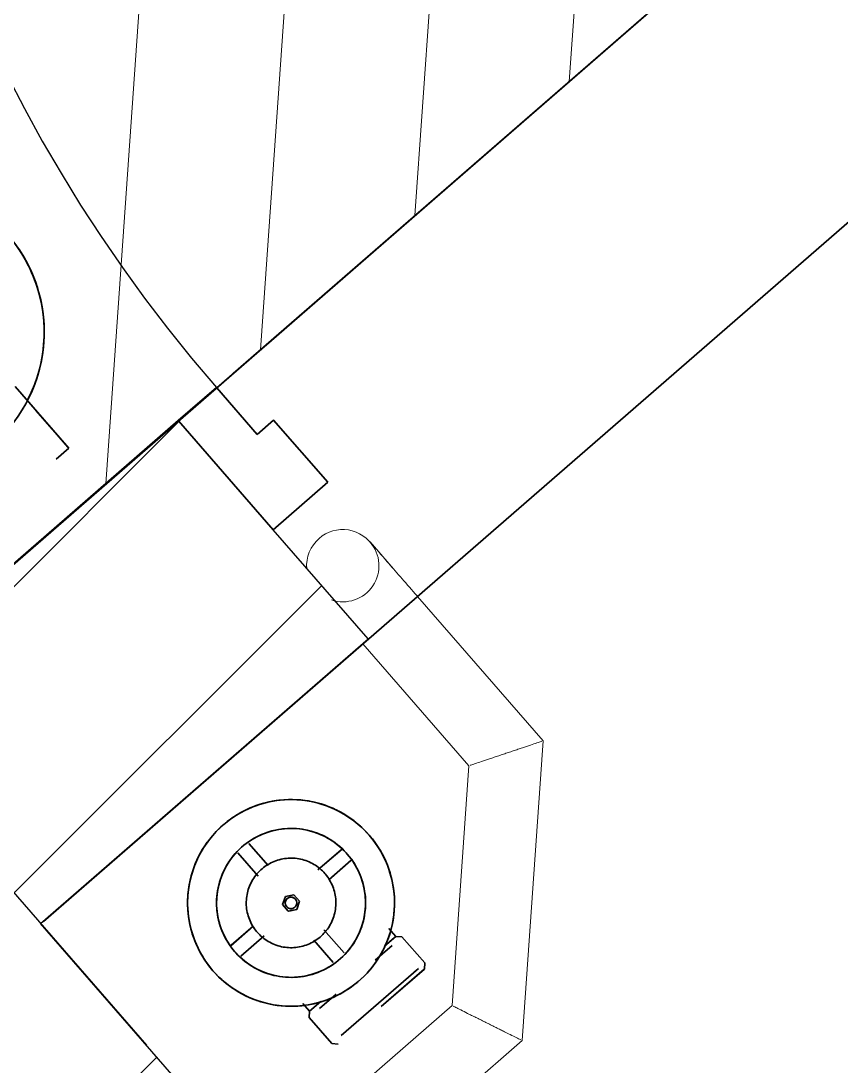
# Model space of a CAD drawing. Header units: millimetres. Extents: x -25371 to 2282244, y -90657 to 147824.
# Drawn here: x 1503965 to 1504532, y -5072 to -4349 of the extents above; entities that cross this region are included whole.
import ezdxf
from ezdxf.enums import TextEntityAlignment as Align

# ---------------------------------------------------------------- set-up
doc = ezdxf.new("R2010")
doc.units = ezdxf.units.MM
doc.linetypes.add('CENTER', pattern=[50.800000000000004, 31.75, -6.35, 6.35, -6.35])
doc.linetypes.add('TA_GL_000.90000', pattern=[2.475, 0.9, -0.225, 0.225, -0.225, 0.9])
for name, color, linetype in [('000 - 0_SYM_DWG_GRIDLINE_MAIN_COLOR_251', 7, 'Continuous'), ('000 - 0_SYM_DWG_SLOPE-SYM_TEXT_COLOR_3', 7, 'Continuous'), ('000 - EXISTING_BUILDING_MAIN_COLOR_1', 7, 'Continuous'), ('000 - EXISTING_BUILDING_MAIN_COLOR_251', 7, 'Continuous'), ('000 - GRID', 7, 'CENTER')]:
    doc.layers.add(name, color=color, linetype=linetype)
doc.styles.add('Arial', font='arial.ttf', dxfattribs={"height": 299.9999999999999})
doc.styles.add('TA', font='', dxfattribs={"height": 4.5})
doc.styles.get('TA').set_extended_font_data('Cordia New')
pattern_1 = [(45, (-24258.21549769182, 8816.585454047003), (-106.0660171779821, 106.0660171779821), [])]

# ---------------------------------------------------------------- blocks, each defined once
blk = doc.blocks.new('*U330')
at = {"layer": '000 - 0_SYM_DWG_GRIDLINE_MAIN_COLOR_251', "color": 7, "linetype": 'ByBlock', "ltscale": 5}
blk.add_line((2.000000000000002, 0), (-362.7075321066233, 2.063250264905166e-13), dxfattribs=at)
at = {"color": 7, "style": 'TA', "flags": 1}
blk.add_attdef('LOCATION', (5.999999999999999, -6.000000000000001), '', height=4.5, rotation=270, dxfattribs=at)
at = {"layer": '000 - 0_SYM_DWG_SLOPE-SYM_TEXT_COLOR_3', "color": 7, "style": 'Arial'}
blk.add_attdef('GRID-HEAD', text='', height=4.000000000000002, rotation=270.0000000000003, dxfattribs=at).set_placement((21.73607246799649, -9.050693130819698e-14), align=Align.MIDDLE_CENTER)
blk = doc.blocks.new('C-1-VS01_REV00_20260615-121114_LOPF_DIMS')
at = {"layer": '000 - GRID', "color": 7, "linetype": 'TA_GL_000.90000', "xscale": 75, "yscale": 75, "zscale": 75, "rotation": 131.0000000000055}
blk.add_blockref('*U330', (-30805.43464450678, 14598.27990286892), dxfattribs=at)
blk = doc.blocks.new('DPA_DR-SG-SW2 - D5_1100x2150 mm PB-5440788-2505-01 EGRESS LEVEL PLAN')
at = {"layer": '000 - EXISTING_BUILDING_MAIN_COLOR_251', "color": 7}
for p, q in [((-515.0000000000013, 106.3499999999999), (-550.0000000000022, 106.3499999999999)), ((-550.0000000000022, 106.0220945634552), (-550.0000000000022, 6.350000000001602)), ((-515.0000000000015, 63.34999999999819), (-515.0000000000013, 106.0220945634552)), ((-500.0000000000014, 63.34999999999819), (-515.0000000000015, 63.34999999999819)), ((-500.0000000000014, 6.350000000001604), (-500.0000000000014, 63.34999999999819)), ((-550.0000000000022, 6.350000000001604), (-500.0000000000014, 6.350000000001604))]:
    blk.add_line(p, q, dxfattribs=at)
at = {"layer": '000 - EXISTING_BUILDING_MAIN_COLOR_251', "color": 7, "lineweight": 35}
for p, q in [((-550.0000000000022, 106.3499999999999), (-515.0000000000014, 106.3499999999999)), ((-550.0000000000022, 6.350000000001602), (-550.0000000000022, 106.0220945634552)), ((-515.0000000000015, 106.0220945634552), (-515.0000000000015, 63.3499999999982)), ((-515.0000000000015, 63.3499999999982), (-500.0000000000015, 63.3499999999982)), ((-500.0000000000014, 63.3499999999982), (-500.0000000000014, 6.350000000001619)), ((-500.0000000000014, 6.350000000001619), (-550.0000000000022, 6.350000000001619))]:
    blk.add_line(p, q, dxfattribs=at)
at = {"layer": '000 - EXISTING_BUILDING_MAIN_COLOR_251', "color": 7}
blk.add_arc((514.9999999999965, 106.3499999999983), 1029.999999999999, 90.00000000000044, 180.0000000000004, dxfattribs=at)
blk = doc.blocks.new('DPA_DR-SG-SW - D4_1100x2150 mm-V81-2505-01 EGRESS LEVEL PLAN')
at = {"layer": '000 - EXISTING_BUILDING_MAIN_COLOR_251', "color": 7, "lineweight": 35}
for p, q in [((-515.0000000000014, 106.3499999999999), (-550.0000000000022, 106.3499999999999)), ((-550.0000000000022, 106.3499999999999), (464.978148617228, 106.3499999999999)), ((464.9781486172183, 106.3499999999999), (-515.0000000000015, 106.3499999999999))]:
    blk.add_line(p, q, dxfattribs=at)
blk = doc.blocks.new('Railing - Post Start-4364165-2505-01 EGRESS LEVEL PLAN')
at = {"layer": '000 - EXISTING_BUILDING_MAIN_COLOR_1', "color": 7, "lineweight": 9}
for p, q in [((-24.13317612846497, -50.00000000003225), (24.14814565722582, -50.00000000003225)), ((24.14814565722589, -50.00000000003247), (-24.13317612846494, -50.00000000003247)), ((1.024026881439919e-11, -50.00000000002728), (-24.13317612846493, -50.00000000002723)), ((-24.13317612846508, -50.00000000002719), (9.650706474715965e-12, -50.00000000002714)), ((9.790056471666718e-12, -50.00000000002714), (24.14814565723597, -50.00000000002719)), ((24.14814565723608, -50.00000000002723), (1.022916658415294e-11, -50.00000000002728))]:
    blk.add_line(p, q, dxfattribs=at)
blk = doc.blocks.new('Railing - Post End-4364167-2505-01 EGRESS LEVEL PLAN')
at = {"layer": '000 - EXISTING_BUILDING_MAIN_COLOR_1', "color": 7, "lineweight": 9}
for p, q in [((-24.14814565722756, 49.99999999996767), (24.14814565722584, 49.99999999996767)), ((24.14814565722585, 49.99999999996789), (-24.14814565722752, 49.99999999996789)), ((9.904140391127097e-12, 49.99999999996599), (-24.14814565721608, 49.99999999996592)), ((-24.14814565721606, 49.99999999996587), (9.98683489798806e-12, 49.9999999999658)), ((1.012618489493881e-11, 49.9999999999658), (24.14814565723605, 49.99999999996587)), ((24.148145657236, 49.99999999996592), (9.893038160880847e-12, 49.99999999996599)), ((24.99999999999323, -8.662937034387142e-12), (24.99999999999757, 24.54085060231037))]:
    blk.add_line(p, q, dxfattribs=at)
at = {"layer": '000 - EXISTING_BUILDING_MAIN_COLOR_1', "color": 7, "lineweight": 9, "flags": 128}
blk.add_lwpolyline([(25.0000000000019, 0), (25.0000000000019, 0.03999466694695002), (25.0000000000019, 0.159914684859541), (25.00000000001056, 0.3595682072969339), (25.00000000000623, 0.6386358312162429), (25.00000000000623, 0.9966711079298876), (25.00000000000623, 1.43310125739074), (25.00000000000623, 1.94722808445365), (25.00000000000623, 2.538229095874545), (25.0000000000019, 3.205158816097947), (25.00000000000623, 3.946950299849096), (25.00000000000623, 4.762416838992431), (25.00000000000623, 5.65025386103157), (25.0000000000019, 6.60904101610613), (25.00000000000623, 7.637244449314768), (25.00000000000623, 8.733219254509413), (25.00000000000623, 9.895212105775022), (25.00000000000623, 11.12136406244526), (25.00000000000623, 12.4097135429502), (25.00000000000623, 13.75819946294791), (25.0000000000019, 15.16466453262024), (25.0000000000019, 16.62685870791759), (25.0000000000019, 18.14244279005261), (25.00000000000623, 19.70899216781102), (25.0000000000019, 21.32400069635564), (25.00000000000623, 22.98488470657233), (25.00000000000623, 24.68898713833908), (25.00000000000623, 26.43358179129068), (25.00000000000623, 28.2158776861397), (25.00000000000623, 30.03302352965816), (25.00000000000623, 31.8821122761384), (25.00000000000623, 33.76018577803884), (25.00000000001056, 35.66423951837321), (25.00000000000623, 37.5912274173585), (25.0000000000019, 39.53806670540369), (25.00000000000623, 41.50164285495439), (25.00000000000623, 43.47881456305913), (25.00000000000623, 45.46641877674774), (25.00000000000623, 47.46127575328678), (25.00000000000623, 49.46019414705618), (25.00000000000623, 49.99999999997131)], dxfattribs=at)
at = {"layer": '000 - EXISTING_BUILDING_MAIN_COLOR_1', "color": 7, "lineweight": 9}
for centre, radius, start, end in [((1.229423070166885e-11, -2.649651621847654e-11), 25.00000000000917, 0, 149.4153095662722), ((4.098077736533458e-12, -5.295897054224952e-12), 24.99999999999933, 270.0000000000003, 9.847346476810088), ((4.098077736533458e-12, -5.295897054224952e-12), 24.99999999999934, 216.143850617996, 269.9999999999997)]:
    blk.add_arc(centre, radius, start, end, dxfattribs=at)
for points in [[(24.53475117237446, 4.800623387633357), (24.8459058266412, 3.20732052380876), (25.00000000000558, 1.594415566543221), (25.0000000000056, -5.135855006251425e-12)], [(25.0000000000056, -5.135873405280632e-12), (25.0000000000056, 1.594415566543304), (24.84591006555851, 3.207315336469874), (24.53475117237448, 4.800623387633509)]]:
    blk.add_open_spline(points, degree=3, dxfattribs=at)
blk = doc.blocks.new('Railing - Railing-4950034-2505-01 EGRESS LEVEL PLAN')
at = {"layer": '000 - EXISTING_BUILDING_MAIN_COLOR_1', "color": 7, "lineweight": 9}
for p, q in [((2662.198775260079, -4748.105339654297), (2625.74905210523, -4779.790500797416)), ((2625.74905210523, -4779.790500797416), (2662.198775260079, -4748.105339654297)), ((2749.636724698857, -4847.393067135473), (2662.841678765038, -4747.546473923893)), ((2625.106148600282, -4780.349366527824), (2698.313791532483, -4864.56539136182)), ((2735.14645584598, -5054.608922298359), (2749.636724698857, -4847.393067135473)), ((2698.313791532483, -4864.56539136182), (2686.712994864467, -5030.460795135215)), ((2686.712994864467, -5030.460795135215), (2552.820683403348, -5146.851239212035)), ((2585.623634852921, -5184.586718223221), (2735.14645584598, -5054.608922298359)), ((2434.123802900548, -5315.154381600288), (2402.448462634301, -5278.715956107503)), ((2402.448462634301, -5278.715956107503), (2434.123802900548, -5315.154381600288))]:
    blk.add_line(p, q, dxfattribs=at)
for points in [[(2699.188184802512, -4864.272824982458), (2699.767691444742, -4864.079977346518), (2701.496503894673, -4863.500028442631), (2705.621356139125, -4862.120316988955), (2710.10125771138, -4860.621786015611), (2714.127039363897, -4859.273652689792), (2717.314561018795, -4858.208107402117), (2720.616207592961, -4857.102866868941), (2723.975258115665, -4855.979229248643), (2727.334308638368, -4854.855591628339), (2730.635955212536, -4853.750351095161), (2733.823476867435, -4852.684805807487), (2737.849258519951, -4851.336672481667), (2742.329160092202, -4849.838141508322), (2746.454012336661, -4848.458430054648), (2748.182824786591, -4847.878481150761), (2748.76233142882, -4847.685633514821)], [(2748.762331428819, -4847.685633514822), (2748.18282478659, -4847.878481150762), (2746.454012336659, -4848.458430054649), (2742.329160092206, -4849.838141508326), (2737.849258519951, -4851.336672481669), (2733.823476867435, -4852.68480580749), (2730.635955212537, -4853.750351095161), (2727.334308638369, -4854.855591628338), (2723.975258115667, -4855.97922924864), (2720.616207592963, -4857.102866868942), (2717.314561018793, -4858.208107402119), (2714.127039363896, -4859.273652689789), (2710.101257711381, -4860.621786015612), (2705.621356139126, -4862.120316988956), (2701.496503894672, -4863.500028442631), (2699.767691444742, -4864.079977346517), (2699.188184802513, -4864.272824982457)], [(2687.538159945916, -5030.872208875086), (2688.084296893488, -5031.14561808044), (2689.716837702914, -5031.957987284503), (2693.609152021334, -5033.899094952973), (2697.836542215194, -5036.007242320698), (2701.636473937896, -5037.900625610137), (2704.643846413829, -5039.401089488919), (2707.759986171352, -5040.954183094741), (2710.929725355218, -5042.534858716783), (2714.099464539081, -5044.115534338824), (2717.215604296608, -5045.668627944648), (2720.222976772538, -5047.169091823428), (2724.022908495241, -5049.062475112866), (2728.2502986891, -5051.170622480587), (2732.142613007522, -5053.111730149059), (2733.775153816947, -5053.924099353128), (2734.321290764519, -5054.197508558481)], [(2734.321290764519, -5054.197508558481), (2733.775153816948, -5053.924099353127), (2732.142613007523, -5053.11173014906), (2728.2502986891, -5051.170622480589), (2724.022908495243, -5049.062475112869), (2720.22297677254, -5047.16909182343), (2717.215604296608, -5045.668627944649), (2714.099464539081, -5044.115534338824), (2710.929725355219, -5042.534858716782), (2707.759986171355, -5040.954183094745), (2704.643846413828, -5039.401089488917), (2701.636473937896, -5037.900625610137), (2697.836542215193, -5036.007242320698), (2693.609152021334, -5033.899094952974), (2689.716837702913, -5031.957987284505), (2688.084296893488, -5031.145618080441), (2687.538159945916, -5030.872208875086)]]:
    blk.add_open_spline(points, degree=3, knots=[0.08333333333333333, 0.08333333333333333, 0.08333333333333333, 0.08333333333333333, 0.1666666666666667, 0.25, 0.3333333333333333, 0.375, 0.4166666666666666, 0.4583333333333333, 0.5, 0.5416666666666666, 0.5833333333333333, 0.625, 0.6666666666666666, 0.75, 0.8333333333333334, 0.9166666666666666, 0.9166666666666666, 0.9166666666666666, 0.9166666666666666], dxfattribs=at)
at = {"color": 7, "extrusion": (0, 0, -1), "zscale": -1}
for name, p, rotation in [('Railing - Post End-4364167-2505-01 EGRESS LEVEL PLAN', (-2611.17102107873, -4726.212390061098), 139.0000893483355), ('Railing - Post Start-4364165-2505-01 EGRESS LEVEL PLAN', (-2380.545692164231, -5329.732412626787), 229.0000893483356)]:
    blk.add_blockref(name, p, dxfattribs=dict(at, rotation=rotation))
blk = doc.blocks.new('Top Rail Type - Top Rail_Internal_-4950269-2505-01 EGRESS LEVEL PLAN')
at = {"layer": '000 - EXISTING_BUILDING_MAIN_COLOR_1', "color": 7, "lineweight": 9}
for p, q in [((2662.198775260079, -4748.105339654297), (2625.74905210523, -4779.790500797416)), ((2625.74905210523, -4779.790500797416), (2662.198775260079, -4748.105339654297)), ((2749.636724698857, -4847.393067135473), (2662.841678765038, -4747.546473923893)), ((2625.106148600282, -4780.349366527824), (2698.313791532483, -4864.56539136182)), ((2735.14645584598, -5054.608922298359), (2749.636724698857, -4847.393067135473)), ((2698.313791532483, -4864.56539136182), (2686.712994864467, -5030.460795135215)), ((2686.712994864467, -5030.460795135215), (2552.820683403348, -5146.851239212035)), ((2585.623634852921, -5184.586718223221), (2735.14645584598, -5054.608922298359)), ((2434.123802900548, -5315.154381600288), (2402.448462634301, -5278.715956107503)), ((2402.448462634301, -5278.715956107503), (2434.123802900548, -5315.154381600288))]:
    blk.add_line(p, q, dxfattribs=at)
for points in [[(2748.762331428819, -4847.685633514822), (2748.18282478659, -4847.878481150762), (2746.454012336659, -4848.458430054649), (2742.329160092206, -4849.838141508326), (2737.849258519951, -4851.336672481669), (2733.823476867435, -4852.68480580749), (2730.635955212537, -4853.750351095161), (2727.334308638369, -4854.855591628338), (2723.975258115667, -4855.97922924864), (2720.616207592963, -4857.102866868942), (2717.314561018793, -4858.208107402119), (2714.127039363896, -4859.273652689789), (2710.101257711381, -4860.621786015612), (2705.621356139126, -4862.120316988956), (2701.496503894672, -4863.500028442631), (2699.767691444742, -4864.079977346517), (2699.188184802513, -4864.272824982457)], [(2699.188184802512, -4864.272824982458), (2699.767691444742, -4864.079977346518), (2701.496503894673, -4863.500028442631), (2705.621356139125, -4862.120316988955), (2710.10125771138, -4860.621786015611), (2714.127039363897, -4859.273652689792), (2717.314561018795, -4858.208107402117), (2720.616207592961, -4857.102866868941), (2723.975258115665, -4855.979229248643), (2727.334308638368, -4854.855591628339), (2730.635955212536, -4853.750351095161), (2733.823476867435, -4852.684805807487), (2737.849258519951, -4851.336672481667), (2742.329160092202, -4849.838141508322), (2746.454012336661, -4848.458430054648), (2748.182824786591, -4847.878481150761), (2748.76233142882, -4847.685633514821)], [(2734.321290764519, -5054.197508558481), (2733.775153816948, -5053.924099353127), (2732.142613007523, -5053.11173014906), (2728.2502986891, -5051.170622480589), (2724.022908495243, -5049.062475112869), (2720.22297677254, -5047.16909182343), (2717.215604296608, -5045.668627944649), (2714.099464539081, -5044.115534338824), (2710.929725355219, -5042.534858716782), (2707.759986171355, -5040.954183094745), (2704.643846413828, -5039.401089488917), (2701.636473937896, -5037.900625610137), (2697.836542215193, -5036.007242320698), (2693.609152021334, -5033.899094952974), (2689.716837702913, -5031.957987284505), (2688.084296893488, -5031.145618080441), (2687.538159945916, -5030.872208875086)], [(2687.538159945916, -5030.872208875086), (2688.084296893488, -5031.14561808044), (2689.716837702914, -5031.957987284503), (2693.609152021334, -5033.899094952973), (2697.836542215194, -5036.007242320698), (2701.636473937896, -5037.900625610137), (2704.643846413829, -5039.401089488919), (2707.759986171352, -5040.954183094741), (2710.929725355218, -5042.534858716783), (2714.099464539081, -5044.115534338824), (2717.215604296608, -5045.668627944648), (2720.222976772538, -5047.169091823428), (2724.022908495241, -5049.062475112866), (2728.2502986891, -5051.170622480587), (2732.142613007522, -5053.111730149059), (2733.775153816947, -5053.924099353128), (2734.321290764519, -5054.197508558481)]]:
    blk.add_open_spline(points, degree=3, knots=[0.08333333333333333, 0.08333333333333333, 0.08333333333333333, 0.08333333333333333, 0.1666666666666667, 0.25, 0.3333333333333333, 0.375, 0.4166666666666666, 0.4583333333333333, 0.5, 0.5416666666666666, 0.5833333333333333, 0.625, 0.6666666666666666, 0.75, 0.8333333333333334, 0.9166666666666666, 0.9166666666666666, 0.9166666666666666, 0.9166666666666666], dxfattribs=at)
blk = doc.blocks.new('Top Rail Type - Top Rail_Internal_-V91-2505-01 EGRESS LEVEL PLAN')
at = {"layer": '000 - EXISTING_BUILDING_MAIN_COLOR_1', "color": 7, "lineweight": 9}
for p, q in [((2625.106148600276, -4780.349366527818), (2662.841678765034, -4747.546473923893)), ((2749.636724698852, -4847.393067135468), (2662.841678765034, -4747.546473923893)), ((2698.313791532481, -4864.565391361813), (2625.106148600276, -4780.349366527818)), ((2735.146455845972, -5054.608922298355), (2749.636724698852, -4847.393067135468)), ((2686.712994864465, -5030.460795135211), (2698.313791532481, -4864.565391361812)), ((2552.820683403346, -5146.851239212031), (2686.712994864465, -5030.460795135211)), ((2585.623634852914, -5184.586718223212), (2735.146455845972, -5054.608922298355)), ((2402.453059267393, -5278.721243945646), (2434.682668630951, -5315.797285105241))]:
    blk.add_line(p, q, dxfattribs=at)
blk = doc.blocks.new('ø65 FIRE HYDRANT - ø65 FIRE HYDRANT-5508184-2505-01 EGRESS LEVEL PLAN')
at = {"layer": '000 - EXISTING_BUILDING_MAIN_COLOR_251', "color": 7, "lineweight": 35}
for p, q in [((2559.594318480154, -4933.626717434058), (2546.237048050017, -4918.260935524519)), ((2559.594318480151, -4933.626717434056), (2546.237048050003, -4918.260935524506)), ((2610.666192066494, -4922.155765923185), (2593.989545347593, -4936.652553747173)), ((2610.129389060875, -4922.622401656778), (2593.989545347583, -4936.652553747168)), ((2538.68995224779, -4924.821525814423), (2552.662933194139, -4940.895601649798)), ((2552.662933194133, -4940.8956016498), (2538.689952247779, -4924.821525814414)), ((2601.483816517494, -4943.388013143064), (2617.04691325263, -4929.859219551859)), ((2616.68997935078, -4930.169497459005), (2601.483816517493, -4943.388013143055)), ((2569.513665407395, -4960.579137562253), (2571.467074334138, -4954.906026108657)), ((2571.467074334138, -4954.906026108657), (2569.513665407395, -4960.579137562253)), ((2571.467074334138, -4954.906026108657), (2577.356837434824, -4953.761172136398)), ((2577.356837434824, -4953.761172136398), (2571.467074334138, -4954.906026108657)), ((2577.356837434824, -4953.761172136398), (2581.293191608767, -4958.289429617736)), ((2581.293191608767, -4958.289429617736), (2577.356837434824, -4953.761172136398)), ((2581.293191608767, -4958.289429617736), (2579.339782682024, -4963.962541071331)), ((2579.339782682024, -4963.962541071331), (2581.293191608767, -4958.289429617736)), ((2573.450019581338, -4965.107395043589), (2569.513665407395, -4960.579137562253)), ((2569.513665407395, -4960.579137562253), (2573.450019581338, -4965.107395043589)), ((2573.450019581338, -4965.107395043589), (2579.339782682024, -4963.962541071331)), ((2579.339782682024, -4963.962541071331), (2573.767206588258, -4965.04574013513)), ((2549.323040498674, -4975.480554036941), (2533.759943826809, -4989.009347573145)), ((2549.323040498673, -4975.48055403693), (2534.116877665386, -4988.69906972098)), ((2612.116904768385, -4994.047041365577), (2598.143923820841, -4977.972965528829)), ((2612.116904768382, -4994.047041365574), (2598.143923820839, -4977.97296552882)), ((2647.858293811269, -4982.576074659347), (2643.084328840992, -4977.084256180362)), ((2540.677467955288, -4996.246165523209), (2556.817311668693, -4982.216013432731)), ((2556.817311668688, -4982.216013432725), (2540.677467955291, -4996.246165523207)), ((2591.212538535915, -4985.241849745827), (2604.569808966155, -5000.607631655483)), ((2604.569808966161, -5000.607631655487), (2591.212538535917, -4985.241849745827)), ((2647.858293811263, -4982.57607465935), (2639.998878429454, -4989.408160217746)), ((2639.998878429454, -4989.408160217746), (2646.84250765042, -4983.459084097428)), ((2652.090599638907, -4982.872026313045), (2647.858293811269, -4982.576074659347)), ((2667.836016334673, -5000.98505623839), (2652.090599638907, -4982.872026313045)), ((2645.185775051531, -4988.874298753795), (2633.490251838275, -4999.041061974902)), ((2640.367175806104, -4989.088004192651), (2640.367175806104, -4989.088004192651)), ((2640.572559580977, -4988.909466800991), (2640.572559580977, -4988.909466800991)), ((2667.540064680982, -5005.217362066035), (2667.836016334673, -5000.98505623839)), ((2663.538760105684, -5004.720604087252), (2635.760859175206, -5028.867564970488)), ((2667.540064680977, -5005.217362066031), (2637.729036262178, -5031.131693711156)), ((2637.729036262178, -5031.131693711156), (2667.526828063818, -5005.228868481781)), ((2660.784830120383, -5007.114558900348), (2662.949936055757, -5005.232461024761)), ((2606.540633120612, -5022.468008115369), (2594.991471534263, -5032.507541115278)), ((2583.462272001833, -5028.912919468824), (2588.236236973667, -5034.404737949601)), ((2596.095652355469, -5027.572652391208), (2588.236236973664, -5034.404737949601)), ((2589.252023134508, -5033.521728511521), (2596.095652355469, -5027.572652391208)), ((2595.521971203952, -5028.071345807956), (2595.521971203952, -5028.071345807957)), ((2595.727354978816, -5027.892808416304), (2595.727354978816, -5027.892808416304)), ((2635.760859175206, -5028.867564970488), (2610.096219551332, -5051.177495826355)), ((2588.236236973667, -5034.404737949601), (2587.940285319967, -5038.637043777242)), ((2637.729036262178, -5031.131693711156), (2637.729036262178, -5031.131693711156)), ((2637.729036262178, -5031.131693711156), (2637.729036262178, -5031.131693711156)), ((2637.729036262178, -5031.131693711156), (2637.729036262178, -5031.131693711156)), ((2587.940285319967, -5038.637043777242), (2603.685702015744, -5056.750073702588)), ((2603.685702015744, -5056.750073702588), (2607.91800784338, -5057.046025356287))]:
    blk.add_line(p, q, dxfattribs=at)
at = {"layer": '000 - EXISTING_BUILDING_MAIN_COLOR_251', "color": 7, "lineweight": 35, "flags": 128}
for points in [[(2629.365163494016, -4912.526063017178), (2627.446171353047, -4910.405690736712), (2625.443921925395, -4908.363753745947), (2623.361618383003, -4906.403518708455), (2621.202591967349, -4904.528121582152), (2618.970296660131, -4902.74056260238), (2616.668303657641, -4901.043701482163), (2614.300295657607, -4899.440252837327), (2611.870060967687, -4897.932781843646), (2609.381487444979, -4896.52370013315), (2606.838556276223, -4895.215261935965), (2604.24533560885, -4894.009560474109), (2601.605974042726, -4892.908524612702), (2598.924693993332, -4891.913915774259), (2596.205784936751, -4891.027325120735), (2593.453596547496, -4890.250171008063), (2590.672531739862, -4889.583696717028), (2587.8670396243, -4889.028968464335), (2585.041608389718, -4888.586873696835), (2582.200758123348, -4888.258119671863), (2579.349033579622, -4888.043232325712), (2576.490996909467, -4887.942555432317), (2573.63122036187, -4887.956250053207), (2570.774278969257, -4888.084294279926), (2567.924743228401, -4888.326483269022), (2565.087171788631, -4888.682429569774), (2562.266104158927, -4889.151563744047), (2559.466053445691, -4889.733135277206), (2556.691499132785, -4890.426213778898), (2553.9468799152, -4891.229690471348), (2551.236586598213, -4892.142279963243), (2548.564955072957, -4893.16252230608), (2545.936259379977, -4894.288785329761), (2543.354704871594, -4895.519267253679), (2540.824421484336, -4896.85199956926), (2538.349457131858, -4898.284850189109), (2535.933771229155, -4899.815526857881), (2533.581228358347, -4901.441580819422), (2531.295592086196, -4903.16041073429), (2529.080518943151, -4904.969266841276), (2526.939552573711, -4906.865255356468), (2524.876118067353, -4908.845343102716), (2522.893516479122, -4910.906362362), (2520.994919548619, -4913.045015943188), (2519.183364625916, -4915.257882456751), (2517.461749812453, -4917.541421788342), (2515.832829324676, -4919.891980762146), (2514.299209087875, -4922.30579898523), (2512.863342567272, -4924.779014863365), (2511.527526842998, -4927.307671778727), (2510.29389893526, -4929.88772441968), (2509.164432385539, -4932.515045252368), (2508.140934099396, -4935.185431123941), (2507.225041455726, -4937.894609986638), (2506.418219687398, -4940.638247732226), (2505.721759537123, -4943.411955125573), (2505.136775192575, -4946.211294826549), (2504.664202503916, -4949.031788488794), (2504.304797486625, -4951.868923924119), (2504.059135112069, -4954.718162321046), (2503.927608387642, -4957.574945505959), (2503.910427728051, -4960.434703235166), (2504.007620618686, -4963.292860506363), (2504.219031571638, -4966.144844877596), (2504.544322374503, -4968.986093782289), (2504.982972631374, -4971.812061828279), (2505.534280595421, -4974.618228069556), (2506.197364291503, -4977.400103238716), (2506.971162927162, -4980.153236928943), (2507.854438589641, -4982.873224713646), (2508.845778226314, -4985.555715192589), (2509.943595905218, -4988.196416953232), (2511.14613535228, -4990.791105436099), (2512.451472760884, -4993.335629693104), (2513.857519869665, -4995.825919028251), (2515.362027303165, -4998.25798950983), (2516.962588170451, -5000.627950343893), (2518.656641915552, -5002.932010098645), (2520.441478413875, -5005.166482770018), (2521.441693522153, -5006.342504162815)], [(2536.535885126608, -4993.221323583005), (2535.215853782212, -4991.640010373473), (2533.960113984479, -4990.007174871282), (2532.770674649214, -4988.325429264906), (2531.649438625619, -4986.597463988563), (2530.59819965215, -4984.826043418087), (2529.618639486916, -4983.014001448509), (2528.712325217213, -4981.164236960422), (2527.880706752541, -4979.279709182429), (2527.125114505026, -4977.363432956941), (2526.446757261106, -4975.418473917155), (2525.846720247637, -4973.447943582624), (2525.325963395856, -4971.454994381519), (2524.885319805631, -4969.442814607434), (2524.525494412713, -4967.414623318763), (2524.247062860956, -4965.373665188898), (2524.050470581468, -4963.323205315491), (2523.936032079948, -4961.266523996906), (2523.903930433581, -4959.206911484524), (2523.954216998161, -4957.147662719012), (2524.086811325919, -4955.092072059109), (2524.301501294203, -4953.043428011366), (2524.597943444861, -4951.005007969232), (2524.975663533703, -4948.980072969951), (2525.434057289147, -4946.971862477538), (2525.972391378983, -4944.983589200411), (2526.589804583497, -4943.018433951648), (2527.285309173275, -4941.079540560448), (2528.057792489337, -4939.170010842621), (2528.906018723164, -4937.292899638379), (2529.828630893722, -4935.451209925221), (2530.82415301837, -4933.647888013804), (2531.89099247406, -4931.885818834509), (2533.027442545244, -4930.16782132213), (2534.231685154235, -4928.496643906191), (2535.501793769762, -4926.874960114075), (2536.835736488973, -4925.305364293906), (2538.231379288085, -4923.790367464168), (2539.686489436334, -4922.33239329659), (2541.198739067876, -4920.933774238828), (2542.765708905928, -4919.596747783043), (2544.384892132994, -4918.323452886309), (2546.053698401322, -4917.115926548865), (2547.769457976889, -4915.976100555263), (2549.529426010371, -4914.905798383917), (2551.330786928357, -4913.906732290004), (2553.170658937637, -4912.980500566145), (2555.0460986355, -4912.128584985506), (2556.954105718492, -4911.352348431297), (2558.8916277823, -4910.653032716406), (2560.855565204949, -4910.031756596807), (2562.84277610549, -4909.489513981746), (2564.85008137042, -4909.027172343746), (2566.874269739508, -4908.645471330794), (2568.912102943176, -4908.345021583094), (2570.960320882992, -4908.126303756137), (2573.015646847207, -4907.989667751799), (2575.07479275271, -4907.935332158531), (2577.134464405313, -4907.963383901701), (2579.191366769756, -4908.073778104502), (2581.242209241017, -4908.266338159747), (2583.283710908661, -4908.540756012442), (2585.312605805497, -4908.896592652551), (2587.325648132497, -4909.333278817365), (2589.319617451376, -4909.850115902167), (2591.291323836566, -4910.446277077879), (2593.237612978475, -4911.120808613794), (2595.155371229652, -4911.872631403348), (2597.041530585991, -4912.700542690449), (2598.893073594893, -4913.603217993657), (2600.707038182513, -4914.579213225054), (2602.480522392471, -4915.62696700045), (2604.210689028348, -4916.744803137344), (2605.894770192621, -4917.930933336348), (2607.53007171467, -4919.183460042189), (2609.1139774609, -4920.500379479318), (2610.643953520012, -4921.879584857566), (2612.117552256686, -4923.318869742545), (2613.532416227285, -4924.815931585472), (2614.270971889561, -4925.647243596988)], [(2521.441693522153, -5006.342504162815), (2523.360685663122, -5008.462876443281), (2525.36293509078, -5010.504813434052), (2527.445238633163, -5012.465048471541), (2529.604265048815, -5014.340445597834), (2531.836560356043, -5016.128004577618), (2534.138553358538, -5017.824865697834), (2536.506561358563, -5019.428314342666), (2538.936796048482, -5020.935785336347), (2541.425369571186, -5022.344867046846), (2543.96830073994, -5023.653305244022), (2546.561521407315, -5024.859006705888), (2549.20088297344, -5025.960042567294), (2551.882163022846, -5026.954651405737), (2554.601072079416, -5027.841242059249), (2557.353260468677, -5028.618396171926), (2560.134325276299, -5029.28487046296), (2562.939817391869, -5029.839598715658), (2565.765248626453, -5030.281693483154), (2568.606098892824, -5030.610447508139), (2571.457823436547, -5030.825334854281), (2574.315860106708, -5030.926011747683), (2577.175636654303, -5030.912317126783), (2580.032578046921, -5030.78427290007), (2582.882113787769, -5030.542083910971), (2585.719685227542, -5030.186137610216), (2588.540752857242, -5029.717003435947), (2591.34080357047, -5029.135431902782), (2594.115357883387, -5028.442353401092), (2596.859977100974, -5027.638876708652), (2599.570270417962, -5026.726287216756), (2602.241901943212, -5025.706044873912), (2604.870597636198, -5024.579781850239), (2607.452152144576, -5023.349299926314), (2609.982435531833, -5022.016567610732), (2612.457399884316, -5020.583716990891), (2614.87308578702, -5019.053040322118), (2617.225628657819, -5017.426986360574), (2619.511264929973, -5015.708156445704), (2621.726338073018, -5013.899300338717), (2623.867304442467, -5012.003311823528), (2625.930738948816, -5010.023224077277), (2627.913340537051, -5007.962204817989), (2629.811937467553, -5005.823551236803), (2631.623492390248, -5003.610684723236), (2633.345107203716, -5001.32714539165), (2634.974027691493, -4998.976586417847), (2636.507647928303, -4996.562768194767), (2637.943514448903, -4994.089552316634), (2639.279330173174, -4991.560895401262), (2640.512958080913, -4988.98084276031), (2641.642424630624, -4986.353521927618), (2642.665922916779, -4983.683136056058), (2643.58181556044, -4980.973957193346), (2644.388637328767, -4978.23031944777), (2645.08509747904, -4975.456612054414), (2645.670081823598, -4972.657272353442), (2646.142654512253, -4969.836778691199), (2646.502059529546, -4966.999643255871), (2646.747721904094, -4964.15040485894), (2646.879248628531, -4961.293621674032), (2646.896429288113, -4958.433863944819), (2646.799236397489, -4955.575706673637), (2646.587825444534, -4952.723722302394), (2646.262534641672, -4949.88247339771), (2645.823884384789, -4947.056505351708), (2645.272576420751, -4944.250339110447), (2644.609492724672, -4941.468463941284), (2643.835694089007, -4938.71533025105), (2642.952418426534, -4935.995342466353), (2641.961078789861, -4933.312851987411), (2640.863261110954, -4930.672150226757), (2639.660721663895, -4928.077461743899), (2638.355384255285, -4925.532937486888), (2636.949337146513, -4923.042648151745), (2635.444829713009, -4920.610577670169), (2633.844268845724, -4918.240616836108), (2632.150215100617, -4915.936557081348), (2630.365378602303, -4913.702084409978), (2629.365163494016, -4912.526063017178)], [(2614.270971889561, -4925.647243596988), (2615.591003233958, -4927.228556806519), (2616.84674303169, -4928.861392308711), (2618.03618236696, -4930.543137915094), (2619.157418390556, -4932.271103191437), (2620.208657364028, -4934.04252376191), (2621.188217529258, -4935.85456573149), (2622.094531798965, -4937.704330219574), (2622.926150263634, -4939.588857997571), (2623.681742511144, -4941.505134223052), (2624.360099755069, -4943.450093262845), (2624.960136768535, -4945.420623597378), (2625.480893620314, -4947.413572798473), (2625.921537210538, -4949.425752572559), (2626.281362603462, -4951.453943861236), (2626.559794155217, -4953.494901991092), (2626.75638643471, -4955.545361864505), (2626.870824936221, -4957.602043183088), (2626.902926582588, -4959.661655695469), (2626.852640018007, -4961.720904460982), (2626.720045690256, -4963.77649512089), (2626.505355721972, -4965.825139168634), (2626.208913571308, -4967.863559210761), (2625.831193482468, -4969.888494210052), (2625.372799727022, -4971.896704702456), (2624.834465637186, -4973.884977979582), (2624.217052432678, -4975.850133228352), (2623.5215478429, -4977.789026619553), (2622.749064526832, -4979.698556337372), (2621.900838293006, -4981.575667541613), (2620.97822612245, -4983.417357254782), (2619.982703997805, -4985.220679166196), (2618.915864542115, -4986.98274834549), (2617.779414470931, -4988.700745857869), (2616.575171861929, -4990.371923273796), (2615.305063246408, -4991.993607065918), (2613.971120527196, -4993.563202886087), (2612.575477728086, -4995.078199715835), (2611.120367579841, -4996.53617388341), (2609.608117948288, -4997.934792941159), (2608.041148110243, -4999.27181939696), (2606.421964883178, -5000.545114293694), (2604.753158614841, -5001.752640631121), (2603.037399039282, -5002.89246662474), (2601.277431005807, -5003.96276879608), (2599.476070087821, -5004.961834889992), (2597.636198078538, -5005.888066613854), (2595.760758380673, -5006.739982194485), (2593.85275129768, -5007.516218748693), (2591.915229233869, -5008.215534463588), (2589.951291811229, -5008.83681058319), (2587.96408091068, -5009.379053198248), (2585.956775645746, -5009.841394836249), (2583.93258727666, -5010.223095849199), (2581.894754072999, -5010.523545596905), (2579.846536133177, -5010.742263423856), (2577.791210168968, -5010.878899428201), (2575.732064263459, -5010.933235021461), (2573.672392610857, -5010.905183278292), (2571.615490246422, -5010.794789075495), (2569.564647775152, -5010.602229020245), (2567.523146107508, -5010.32781116755), (2565.494251210682, -5009.971974527446), (2563.481208883676, -5009.535288362625), (2561.487239564798, -5009.018451277831), (2559.515533179603, -5008.422290102113), (2557.569244037703, -5007.747758566203), (2555.651485786523, -5006.995935776651), (2553.765326430178, -5006.168024489544), (2551.913783421282, -5005.265349186341), (2550.099818833656, -5004.289353954939), (2548.326334623695, -5003.241600179533), (2546.596167987821, -5002.123764042648), (2544.912086823551, -5000.937633843642), (2543.276785301505, -4999.68510713781), (2541.692879555265, -4998.368187700678), (2540.162903496157, -4996.988982322428), (2538.689304759483, -4995.549697437447), (2537.274440788884, -4994.052635594521), (2536.535885126608, -4993.221323583005)], [(2598.784906477771, -4939.1090748804), (2597.953412225783, -4938.190323143157), (2597.085842810256, -4937.305557210826), (2596.183586157186, -4936.456192520156), (2595.248085684735, -4935.643587873467), (2594.280837994099, -4934.869043264845), (2593.283390475254, -4934.133797800433), (2592.257338831462, -4933.439027716151), (2591.204324526442, -4932.785844495894), (2590.126032158481, -4932.175293093493), (2589.024186765335, -4931.608350260944), (2587.900551064588, -4931.085922985845), (2586.756922633654, -4930.608847040383), (2585.595131034065, -4930.1778856443), (2584.417034884551, -4929.793728243889), (2583.224518887637, -4929.456989409065), (2582.019490814524, -4929.168207850109), (2580.803878453076, -4928.927845555923), (2579.579626523753, -4928.736287054894), (2578.348693568478, -4928.593838799766), (2577.113048817384, -4928.500728677355), (2575.874669038508, -4928.457105644002), (2574.635535375308, -4928.463039487249), (2573.397630177316, -4928.518520714219), (2572.162933828757, -4928.623460566765), (2570.933421580428, -4928.777691163536), (2569.711060389629, -4928.980965768466), (2568.497805773514, -4929.232959185539), (2567.295598680649, -4929.533268279057), (2566.106362385935, -4929.881412618538), (2564.931999413747, -4930.276835247291), (2563.774388494325, -4930.718903573469), (2562.635381558197, -4931.206910382051), (2561.516800773478, -4931.740074966249), (2560.420435630811, -4932.317544376455), (2559.348040080552, -4932.938394784816), (2558.301329726802, -4933.601632963107), (2557.281979082863, -4934.306197871738), (2556.291618892292, -4935.050962357133), (2555.331833520142, -4935.834734955005), (2554.404158418256, -4936.656261796393), (2553.510077668912, -4937.514228613604), (2552.651021610578, -4938.407262842746), (2551.828364549684, -4939.333935819548), (2551.043422562057, -4940.292765064947), (2550.297451387415, -4941.282216656682), (2549.591644420505, -4942.300707683268), (2548.927130801921, -4943.346608776341), (2548.304973611692, -4944.418246717262), (2547.7261681686, -4945.513907113933), (2547.191640437878, -4946.631837143442), (2546.702245549875, -4947.770248356212), (2546.25876643202, -4948.927319537171), (2545.861912556286, -4950.101199619245), (2545.512318804224, -4951.29001064472), (2545.210544451258, -4952.491850769564), (2544.957072271978, -4953.704797305942), (2544.752307767791, -4954.926909798142), (2544.596578518247, -4956.156233126894), (2544.4901336569, -4957.390800637109), (2544.433143472826, -4958.62863728412), (2544.425699138174, -4959.867762793368), (2544.467812562276, -4961.106194828356), (2544.559416372656, -4962.341952162024), (2544.700364022742, -4963.573057846238), (2544.890430026366, -4964.797542374533), (2545.12931031847, -4966.013446832883), (2545.41662274154, -4967.218826033516), (2545.751907656999, -4968.411751626856), (2546.134628680495, -4969.590315186429), (2546.564173540033, -4970.752631261945), (2547.039855055485, -4971.896840395649), (2547.56091223788, -4973.021112096998), (2548.126511506889, -4974.1236477711), (2548.735748024335, -4975.202683596081), (2549.387647141755, -4976.256493344797), (2550.081165959615, -4977.28339114645), (2550.815194995767, -4978.281734183623), (2551.588559960327, -4979.249925320413), (2552.021950538396, -4979.759492299583)], [(2552.021950538396, -4979.759492299583), (2552.85344479038, -4980.67824403683), (2553.721014205916, -4981.563009969176), (2554.623270858992, -4982.412374659841), (2555.558771331435, -4983.224979306526), (2556.526019022076, -4983.999523915156), (2557.523466540912, -4984.734769379563), (2558.549518184713, -4985.429539463848), (2559.602532489724, -4986.082722684102), (2560.680824857694, -4986.693274086507), (2561.782670250834, -4987.260216919049), (2562.906305951587, -4987.782644194154), (2564.049934382524, -4988.259720139614), (2565.211725982102, -4988.690681535696), (2566.389822131613, -4989.074838936097), (2567.582338128538, -4989.411577770934), (2568.787366201641, -4989.700359329887), (2570.00297856309, -4989.940721624073), (2571.227230492424, -4990.132280125103), (2572.4581634477, -4990.27472838023), (2573.693808198785, -4990.367838502639), (2574.932187977661, -4990.411461535991), (2576.171321640864, -4990.405527692742), (2577.409226838862, -4990.350046465778), (2578.643923187415, -4990.245106613224), (2579.873435435741, -4990.090876016457), (2581.095796626549, -4989.887601411531), (2582.309051242658, -4989.635607994451), (2583.511258335524, -4989.335298900934), (2584.700494630231, -4988.987154561458), (2585.874857602423, -4988.591731932703), (2587.03246852185, -4988.14966360653), (2588.171475457978, -4987.661656797948), (2589.2900562427, -4987.128492213747), (2590.386421385352, -4986.551022803532), (2591.458816935623, -4985.930172395185), (2592.505527289363, -4985.266934216888), (2593.524877933312, -4984.562369308263), (2594.515238123877, -4983.81760482286), (2595.475023496027, -4983.033832224986), (2596.402698597914, -4982.212305383599), (2597.296779347266, -4981.354338566392), (2598.155835405597, -4980.461304337255), (2598.97849246648, -4979.534631360439), (2599.763434454118, -4978.575802115052), (2600.509405628755, -4977.586350523309), (2601.215212595658, -4976.567859496718), (2601.879726214248, -4975.521958403651), (2602.501883404485, -4974.450320462734), (2603.080688847579, -4973.354660066066), (2603.615216578297, -4972.236730036559), (2604.104611466294, -4971.098318823781), (2604.548090584146, -4969.941247642825), (2604.944944459884, -4968.767367560748), (2605.294538211948, -4967.578556535271), (2605.596312564917, -4966.376716410436), (2605.849784744194, -4965.163769874061), (2606.054549248377, -4963.941657381851), (2606.21027849793, -4962.712334053102), (2606.316723359278, -4961.477766542887), (2606.373713543347, -4960.23992989587), (2606.381157877999, -4959.000804386623), (2606.339044453893, -4957.762372351637), (2606.247440643519, -4956.526615017975), (2606.106492993433, -4955.295509333761), (2605.916426989806, -4954.071024805457), (2605.677546697704, -4952.855120347116), (2605.390234274626, -4951.649741146479), (2605.054949359176, -4950.456815553143), (2604.672228335674, -4949.278251993564), (2604.24268347613, -4948.115935918041), (2603.767001960684, -4946.971726784343), (2603.245944778293, -4945.847455082992), (2602.68034550928, -4944.744919408893), (2602.071108991843, -4943.665883583916), (2601.41920987442, -4942.612073835202), (2600.725691056552, -4941.585176033544), (2599.991662020402, -4940.586832996371), (2599.218297055842, -4939.61864185958), (2598.784906477771, -4939.1090748804)], [(2578.422266828976, -4956.810047474029), (2578.314910625286, -4956.691425248552), (2578.202896671291, -4956.577191011309), (2578.086404165419, -4956.46752751271), (2577.965619470846, -4956.362610190959), (2577.840735817295, -4956.262606891387), (2577.71195299198, -4956.167677597949), (2577.579477019942, -4956.077974177255), (2577.443519834499, -4955.993640135657), (2577.304298938122, -4955.914810389611), (2577.162037054554, -4955.841611049912), (2577.016961772464, -4955.774159219878), (2576.869305181349, -4955.712562808052), (2576.719303500268, -4955.656920355554), (2576.567196699898, -4955.60732087843), (2576.41322811868, -4955.563843725272), (2576.257644073506, -4955.526558450255), (2576.100693465633, -4955.495524701842), (2575.942627382583, -4955.470792127445), (2575.783698696351, -4955.452400293874), (2575.62416165894, -4955.440378624155), (2575.464271495572, -4955.434746350403), (2575.304283996407, -4955.435512483046), (2575.144455107311, -4955.442675796424), (2574.985040520412, -4955.45622483078), (2574.826295265037, -4955.47613791054), (2574.668473299737, -4955.502383179034), (2574.511827105996, -4955.534918649428), (2574.356607284287, -4955.573692271893), (2574.203062153241, -4955.618642016929), (2574.051437352286, -4955.669695974514), (2573.901975448782, -4955.726772469217), (2573.754915549871, -4955.789780190828), (2573.610492920026, -4955.858618340406), (2573.468938604662, -4955.933176791634), (2573.330479060464, -4956.013336266874), (2573.195335793182, -4956.098968528059), (2573.063725003205, -4956.189936581852), (2572.935857239724, -4956.286094898767), (2572.811937063891, -4956.38728964601), (2572.692162721548, -4956.493358933576), (2572.576725826085, -4956.604133073228), (2572.465811051919, -4956.71943484997), (2572.359595839025, -4956.839079805561), (2572.258250109082, -4956.962876533592), (2572.161935993647, -4957.090626985711), (2572.070807574752, -4957.22212678844), (2571.985010638429, -4957.357165570154), (2571.904682441466, -4957.495527297602), (2571.829951491855, -4957.636990621534), (2571.760937343171, -4957.781329230816), (2571.697750403334, -4957.928312214469), (2571.640491757952, -4958.077704431059), (2571.589253008653, -4958.229266884911), (2571.544116126511, -4958.382757108441), (2571.505153320902, -4958.537929550035), (2571.472426924004, -4958.69453596687), (2571.445989291065, -4958.852325822096), (2571.425882716678, -4959.011046685619), (2571.412139367053, -4959.170444637889), (2571.40478122862, -4959.330264676201), (2571.403820072834, -4959.49025112259), (2571.409257437351, -4959.650148032874), (2571.42108462353, -4959.809699606091), (2571.439282710401, -4959.96865059376), (2571.463822584909, -4960.126746708219), (2571.494664988495, -4960.283735029413), (2571.531760579886, -4960.439364409504), (2571.575050014048, -4960.59338587469), (2571.624464037123, -4960.745553023491), (2571.679923597216, -4960.895622420913), (2571.741339970862, -4961.043353987942), (2571.808614904962, -4961.188511385586), (2571.881640773975, -4961.330862392966), (2571.960300752095, -4961.470179278856), (2572.044469000119, -4961.606239165933), (2572.134010866812, -4961.738824387417), (2572.228783104307, -4961.86772283524), (2572.328634097216, -4961.992728299368), (2572.384590187197, -4962.058519705961)], [(2572.384590187197, -4962.058519705961), (2572.491946390886, -4962.177141931438), (2572.603960344878, -4962.291376168684), (2572.720452850745, -4962.401039667286), (2572.841237545332, -4962.505956989037), (2572.966121198875, -4962.605960288606), (2573.094904024198, -4962.700889582047), (2573.227379996221, -4962.790593002732), (2573.363337181676, -4962.874927044341), (2573.502558078047, -4962.953756790381), (2573.644819961624, -4963.026956130085), (2573.789895243711, -4963.094407960121), (2573.937551834822, -4963.15600437195), (2574.087553515901, -4963.211646824439), (2574.23966031628, -4963.261246301567), (2574.393628897484, -4963.304723454713), (2574.549212942669, -4963.342008729745), (2574.70616355054, -4963.373042478148), (2574.864229633592, -4963.397775052555), (2575.023158319827, -4963.416166886122), (2575.182695357227, -4963.428188555828), (2575.342585520591, -4963.433820829583), (2575.502573019762, -4963.433054696947), (2575.662401908864, -4963.425891383575), (2575.821816495752, -4963.412342349206), (2575.980561751132, -4963.392429269453), (2576.138383716427, -4963.366184000953), (2576.295029910178, -4963.333648530571), (2576.450249731879, -4963.294874908103), (2576.603794862934, -4963.249925163072), (2576.755419663883, -4963.198871205478), (2576.90488156739, -4963.141794710772), (2577.0519414663, -4963.078786989175), (2577.196364096137, -4963.009948839579), (2577.337918411507, -4962.935390388359), (2577.476377955711, -4962.855230913126), (2577.61152122299, -4962.76959865193), (2577.743132012964, -4962.678630598141), (2577.870999776442, -4962.582472281229), (2577.994919952282, -4962.481277533981), (2578.114694294622, -4962.375208246417), (2578.23013119009, -4962.264434106772), (2578.341045964251, -4962.149132330024), (2578.447261177144, -4962.029487374431), (2578.548606907086, -4961.9056906464), (2578.644921022522, -4961.777940194281), (2578.736049441426, -4961.646440391557), (2578.821846377749, -4961.511401609842), (2578.902174574709, -4961.373039882397), (2578.97690552432, -4961.231576558465), (2579.045919672998, -4961.087237949176), (2579.109106612844, -4960.940254965529), (2579.16636525822, -4960.790862748943), (2579.217604007515, -4960.63930029508), (2579.262740889661, -4960.485810071549), (2579.301703695272, -4960.330637629965), (2579.334430092171, -4960.17403121313), (2579.360867725104, -4960.016241357897), (2579.380974299497, -4959.85752049438), (2579.394717649122, -4959.69812254211), (2579.402075787546, -4959.538302503782), (2579.403036943336, -4959.378316057402), (2579.397599578815, -4959.218419147121), (2579.385772392645, -4959.058867573908), (2579.367574305768, -4958.899916586234), (2579.343034431259, -4958.741820471774), (2579.312192027674, -4958.584832150579), (2579.275096436288, -4958.429202770494), (2579.231807002125, -4958.2751813053), (2579.182392979048, -4958.12301415651), (2579.126933418959, -4957.972944759086), (2579.065517045307, -4957.825213192051), (2578.998242111207, -4957.680055794407), (2578.925216242194, -4957.537704787027), (2578.84655626408, -4957.398387901142), (2578.76238801606, -4957.262328014062), (2578.672846149349, -4957.129742792573), (2578.578073911868, -4957.00084434476), (2578.478222918945, -4956.875838880622), (2578.422266828976, -4956.810047474029)]]:
    blk.add_lwpolyline(points, dxfattribs=at)
at = {"layer": '000 - EXISTING_BUILDING_MAIN_COLOR_251', "color": 7, "lineweight": 35}
for radius, start, end in [(71.5000000000008, 41.00000000000023, 220.1383646831568), (51.50000000000065, 92.4285714285713, 125.6452489585217), (51.50000000000063, 46.55786053022727, 91.80567058670593), (71.5000000000001, 18.50000000000067, 41.00000000000002), (51.50000000000092, 136.4185133629336, 215.5066498103073), (51.49999999999997, 316.4185133629342, 35.5066498103029), (71.49999999999956, 220.9999999999992, 18.22244139606949), (3.999999999999994, 41.00000000000651, 220.999999999992), (3.999999999999353, 326.9691077622405, 41.00000000000259), (3.999999999999696, 220.9999999999948, 310.9999999999949), (51.49999999999999, 226.5578605302269, 305.6452489585212)]:
    blk.add_arc((2575.403428508081, -4959.434283589994), radius, start, end, dxfattribs=at)
blk = doc.blocks.new('A$C4b8f3cd2')
at = {"layer": '000 - EXISTING_BUILDING_MAIN_COLOR_251', "lineweight": 9}
h = blk.add_hatch(dxfattribs=at)
h.set_pattern_fill('FP_3', style=0, pattern_type=2)
h.set_pattern_definition(pattern_1)
h.paths.add_polyline_path([(-21068.72241753002, 3092.625683004738), (-20917.78070048324, 3223.834782213558), (-22623.65088311903, 5186.214349045037), (-22774.59197426308, 5055.003260322021), (-21068.72563588904, 3092.629385303292)])
h.paths.add_polyline_path([(-23627.4687119507, 6036.125714611622), (-23476.52762080671, 6167.336803334648), (-24263.68460156926, 7072.857325527428), (-24376.89021370217, 6974.449188253957), (-24508.10201950028, 7125.391104298511), (-24394.89640736737, 7223.799241571991), (-26559.89162709255, 9714.341344128388), (-26710.83374775178, 9583.129773712526), (-23741.52877123206, 6167.336803334648)])
h = blk.add_hatch(dxfattribs=at)
h.set_pattern_fill('FP_46', style=0, pattern_type=2)
h.set_pattern_definition([(86.00000000000001, (-24258.21549769182, 8816.585454047003), (-99.75640502598242, 6.975647374412524), [])])
h.paths.add_polyline_path([(-21586.96074434055, 3993.6404313314), (-20304.1704081847, 5109.187536914502), (-20828.80162416201, 5712.705992922522), (-20828.80161848536, 5712.708501325769), (-19923.26024840336, 6499.883604881978), (-20710.53108319198, 7405.535101222998), (-22899.0788033756, 5503.059592989462), (-21587.17414986208, 3993.885926301264)])
h = blk.add_hatch(dxfattribs=at)
h.set_pattern_fill('FP_3', style=0, pattern_type=2)
h.set_pattern_definition(pattern_1)
h.paths.add_polyline_path([(-21455.96488876536, 3842.945271586076), (-21229.56850614643, 4039.748644486255), (-21361.30755008582, 4189.797762571626), (-21586.96074434055, 3993.6404313314), (-21457.20482895372, 3844.371659605654)])
h.paths.add_polyline_path([(-20399.38796790136, 4761.413576375819), (-19269.25272615091, 5744.322417554842), (-19400.21855476376, 5894.980894717709), (-20530.38464943116, 4912.108020258491), (-20409.89049239864, 4773.495348753528)])
at = {"layer": '000 - EXISTING_BUILDING_MAIN_COLOR_1', "color": 7}
for p, q in [((-19269.02576875529, 5743.587968187047), (-21453.82420862623, 3844.371659605669)), ((-19269.02576875524, 5743.587968187035), (-21453.82420862623, 3844.371659605637)), ((-21586.96074434055, 3993.640431331405), (-20303.95528286241, 5108.940063540138)), ((-20556.79948330094, 4889.145952589575), (-21334.15035093046, 4213.405152729359)), ((-21334.15035093046, 4213.405152729359), (-20556.79948330094, 4889.145952589575)), ((-20556.79948330094, 4889.145952589575), (-21334.15035093046, 4213.405152729359)), ((-21334.15035093046, 4213.405152729359), (-20556.79948330094, 4889.145952589575)), ((-21322.81321721716, 4223.260375615432), (-20556.79948473896, 4889.145954243822)), ((-20323.68539416289, 4826.786342909982), (-21453.82420862623, 3844.371659605657)), ((-21453.82420862623, 3844.371659605657), (-20323.68539416289, 4826.786342909982)), ((-20361.42087317404, 4793.983391460424), (-21191.60141141911, 4072.318459570876)), ((-21360.78031194455, 4190.690560530818), (-21586.64998908155, 3994.345045720811)), ((-21295.17440904549, 4115.219602508541), (-21360.56518662226, 4190.443087156455)), ((-21229.56850614643, 4039.748644486264), (-21295.17440904549, 4115.219602508541)), ((-21455.96488876536, 3842.945271586082), (-21229.56850614643, 4039.748644486264)), ((-20917.78050148545, 3223.834955199711), (-21455.96488876536, 3842.945271586082))]:
    blk.add_line(p, q, dxfattribs=at)
at = {"layer": '000 - EXISTING_BUILDING_MAIN_COLOR_1', "color": 7, "lineweight": 35}
for p, q in [((-21473.5047731502, 4214.23624447677), (-21453.52777571743, 4191.255337758986)), ((-21453.52777571743, 4191.255337758986), (-21465.68911545235, 4205.245358779543)), ((-21465.68911545235, 4205.245358779543), (-21453.52777571743, 4191.255337758986)), ((-21453.52777571743, 4191.255337758986), (-21465.68911545235, 4205.245358779543)), ((-21459.20941357233, 4197.79131444851), (-21447.84613786254, 4184.719361069462)), ((-21447.84613786254, 4184.719361069462), (-21459.20941357233, 4197.79131444851)), ((-21459.20941357233, 4197.791314448509), (-21447.84613786254, 4184.719361069461)), ((-21447.84613786254, 4184.719361069461), (-21459.20941357233, 4197.791314448509)), ((-21453.52777571743, 4191.255337758987), (-21437.05146236595, 4172.301507411978)), ((-21437.05146236595, 4172.301507411978), (-21453.52777571743, 4191.255337758986)), ((-21453.52777571743, 4191.255337758986), (-21436.47024096368, 4171.632888673194)), ((-21437.05146236595, 4172.301507411977), (-21453.52777571743, 4191.255337758986)), ((-21445.14940113627, 4164.088209839797), (-21436.47024096368, 4171.632888673188))]:
    blk.add_line(p, q, dxfattribs=at)
for radius, start, end in [(102.5000000000006, 310.9999999998637, 130.9999999998637), (102.5000000000001, 332.6569070605071, 109.3430929404455), (102.5, 332.6569070605071, 75.25215685639229), (102.5000000000004, 332.6569070605071, 75.25215685639229)]:
    blk.add_arc((-21555.96405525174, 4251.935306737015), radius, start, end, dxfattribs=at)
at = {"layer": '000 - EXISTING_BUILDING_MAIN_COLOR_1', "color": 7, "lineweight": 9}
for name in ['Railing - Railing-4950034-2505-01 EGRESS LEVEL PLAN', 'Top Rail Type - Top Rail_Internal_-4950269-2505-01 EGRESS LEVEL PLAN', 'Top Rail Type - Top Rail_Internal_-V91-2505-01 EGRESS LEVEL PLAN']:
    blk.add_blockref(name, (-23858.21549769182, 8816.585454047003), dxfattribs=at)
at = {"layer": '000 - EXISTING_BUILDING_MAIN_COLOR_251', "color": 7}
for name, p, rotation in [('DPA_DR-SG-SW2 - D5_1100x2150 mm PB-5440788-2505-01 EGRESS LEVEL PLAN', (-20875.91816508886, 4471.259662618911), 40.99999999999989), ('DPA_DR-SG-SW - D4_1100x2150 mm-V81-2505-01 EGRESS LEVEL PLAN', (-20837.95107036154, 4503.829477703517), 40.99999999999932)]:
    blk.add_blockref(name, p, dxfattribs=dict(at, rotation=rotation))
at = {"layer": '000 - EXISTING_BUILDING_MAIN_COLOR_251', "color": 7, "lineweight": 35}
blk.add_blockref('ø65 FIRE HYDRANT - ø65 FIRE HYDRANT-5508184-2505-01 EGRESS LEVEL PLAN', (-23858.21549769182, 8816.585454047003), dxfattribs=at)

msp = doc.modelspace()

# ---------------------------------------------------------------- block references
at = {"color": 7}
for name, p in [('C-1-VS01_REV00_20260615-121114_LOPF_DIMS', (1525434.64800377, -8816.585454047)), ('A$C4b8f3cd2', (1525434.64800377, -8816.585454047028))]:
    msp.add_blockref(name, p, dxfattribs=at)

doc.saveas('drawing.dxf')
